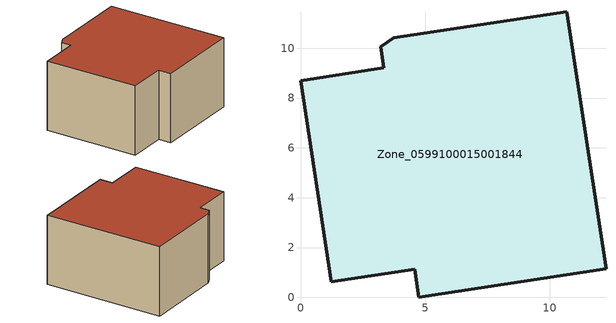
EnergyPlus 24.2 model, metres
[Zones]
Zone_0599100015001844
 floor ground (C_G): 3.35,9.21 3.22,10.07 3.75,10.42 10.69,11.47 12.27,1.14 4.75,0 4.58,1.12 1.23,0.62 0,8.7 z0.9
 wall outside (C_F): 3.75,10.42 3.22,10.07 3.35,9.21 0,8.7 1.23,0.62 4.58,1.12 4.75,0 12.27,1.14 10.69,11.47 3.75,10.42 z0.9:6.91
 roof outside (C_R): 3.22,10.07 3.35,9.21 0,8.7 1.23,0.62 4.58,1.12 4.75,0 12.27,1.14 10.69,11.47 3.75,10.42 z6.91
[BUILDING]
Pand.0599100015001844: North Axis=0; Terrain=City; Loads Convergence Tolerance Value=0.04; Temperature Convergence Tolerance Value=0.4; Solar Distribution=FullExterior; Maximum Number of Warmup Days=25; Minimum Number of Warmup Days=1
[Site:Location]
Rotterdam.The.Hague.AP_ZH_NLD Design_Conditions: Latitude=51.96; Longitude=4.45; Time Zone=1; Elevation=-4.5
[SITE:GROUNDTEMPERATURE:BUILDINGSURFACE]
18, 18, 18, 18, 18, 18, 18, 18, 18, 18, 18, 18
[MATERIAL] Thermal Absorptance=0.9; Solar Absorptance=0.7; Visible Absorptance=0.7
Name | Roughness | Thickness | Conductivity | Density | Specific Heat
G.D.1975-1991 | MediumSmooth | 0.15 | 0.288461 | 540 | 1210
F.D.1975-1991 | Rough | 0.3 | 0.230769 | 1920 | 840
R.D.1975-1991 | MediumRough | 0.2 | 0.153846 | 1500 | 1000
[CONSTRUCTION]
C_G: G.D.1975-1991
C_F: F.D.1975-1991
C_R: R.D.1975-1991
[ZONE]
Zone_0599100015001844: Type=1; Multiplier=1; Ceiling Height=Autocalculate; Volume=Autocalculate; Floor Area=autocalculate; Part of Total Floor Area=Yes
[ZONEINFILTRATION:DESIGNFLOWRATE]
Infil_Zone_0599100015001844: Zone or ZoneList or Space or SpaceList=Zone_0599100015001844; Schedule=AlwaysOn; Design Flow Rate Calculation Method=Flow/Area; Flow Rate per Floor Area=0.0042; Constant Term Coefficient=1; Temperature Term Coefficient=0; Velocity Term Coefficient=0; Velocity Squared Term Coefficient=0
[HVACTEMPLATE:ZONE:IDEALLOADSAIRSYSTEM]
Zone_0599100015001844: Maximum Heating Supply Air Temperature=50; Minimum Cooling Supply Air Temperature=13; Maximum Heating Supply Air Humidity Ratio=0.0156; Minimum Cooling Supply Air Humidity Ratio=0.0077; Heating Limit=NoLimit; Cooling Limit=NoLimit; Dehumidification Control Type=ConstantSensibleHeatRatio; Cooling Sensible Heat Ratio=0.7; Dehumidification Setpoint=60; Humidification Control Type=None; Humidification Setpoint=30; Outdoor Air Method=None; Outdoor Air Flow Rate per Person=0.00944; Outdoor Air Flow Rate per Zone Floor Area=0; Outdoor Air Flow Rate per Zone=0; Demand Controlled Ventilation Type=None; Outdoor Air Economizer Type=NoEconomizer; Heat Recovery Type=None; Sensible Heat Recovery Effectiveness=0.7; Latent Heat Recovery Effectiveness=0.65
[ZONECONTROL:THERMOSTAT]
ThermostatControl_Zone_0599100015001844: Zone or ZoneList=Zone_0599100015001844; Control Type Schedule=DualSetpointControlType; Control 1=Thermostat_Zone_0599100015001844; Temperature Difference Between Cutout And Setpoint=0
[THERMOSTATSETPOINT:DUALSETPOINT]
Thermostat_Zone_0599100015001844: Heating Setpoint Temperature Schedule=HeatingSetpoint_Zone_0599100015001844; Cooling Setpoint Temperature Schedule=CoolingSetpoint_Zone_0599100015001844
[SCHEDULE:COMPACT]
HeatingSetpoint_Zone_0599100015001844: Through: 12/31, For: AllDays, Until: 24:00, 21
CoolingSetpoint_Zone_0599100015001844: Through: 12/31, For: AllDays, Until: 24:00, 24
DualSetpointControlType: Through: 12/31, For: AllDays, Until: 24:00, 4
AlwaysOn: Through: 12/31, For: AllDays, Until: 24:00, 1
